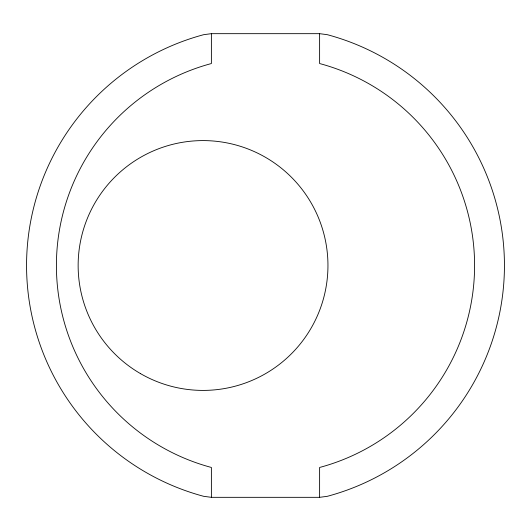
<?xml version="1.0" encoding="UTF-8"?>
<svg xmlns="http://www.w3.org/2000/svg" width="531" height="531" viewBox="0 0 531 531"><rect width="100%" height="100%" fill="white"/><g stroke="black" fill="none" stroke-linecap="round" stroke-linejoin="round"><path stroke-width="0.8" d="M211.384 33.672L203.658 34.694A238.95 238.95 0 0 0 203.658 496.306L211.384 497.328L319.616 497.328L327.342 496.306A238.95 238.95 0 0 0 327.342 34.694L319.616 33.672L211.384 33.672L211.384 63.541A209.081 209.081 0 0 0 211.384 467.459L211.384 497.328M319.616 33.672L319.616 63.541A209.081 209.081 0 0 1 319.616 467.459L319.616 497.328M140.596 373.671A124.904 124.904 0 0 0 327.952 265.5A124.904 124.904 0 0 0 140.596 157.329A124.904 124.904 0 0 0 140.596 373.671"/></g></svg>
